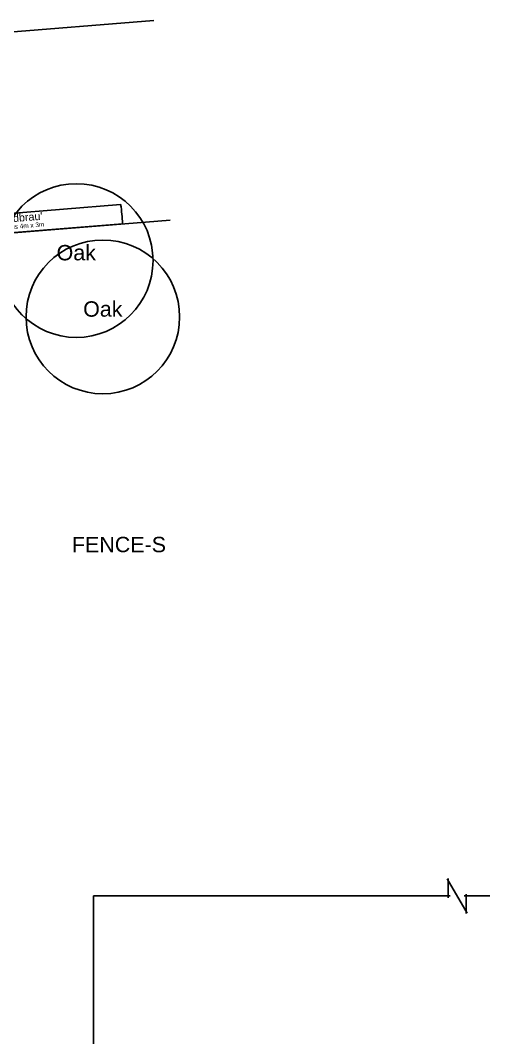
# Model space of a CAD drawing. Header units: metres. Extents: x -2.6 to 32, y -5 to 43.1.
# Drawn here: x 21.05 to 27.17, y 26.96 to 40.2 of the extents above; entities that cross this region are included whole.
import ezdxf

# ---------------------------------------------------------------- set-up
doc = ezdxf.new("R2010")
doc.units = ezdxf.units.M
for name, color, linetype, lineweight, true_color in [('Areas', 30, 'Continuous', 25, 0xff7f00), ('Beds', 2, 'Continuous', 25, 0xffff00), ('Boundary', 1, 'Continuous', 25, 0xff0000), ('Buildings', 6, 'Continuous', 25, 0xff00ff), ('Plant - Perennial', 3, 'Continuous', 25, 0x00ff00), ('Plant - Shrub', 3, 'Continuous', 25, 0x00ff00), ('Plant - Tree', 3, 'Continuous', 25, 0x00ff00), ('Plant label', 30, 'Continuous', 25, 0xff7f00)]:
    doc.layers.add(name, color=color, linetype=linetype, lineweight=lineweight, true_color=true_color)
doc.styles.add('textstyle132', font='')
doc.styles.add('textstyle134', font='')
doc.styles.add('textstyle168', font='')
doc.styles.add('textstyle198', font='')
doc.styles.get('textstyle132').set_extended_font_data('Arial')
doc.styles.get('textstyle134').set_extended_font_data('Arial')
doc.styles.get('textstyle168').set_extended_font_data('Arial')
doc.styles.get('textstyle198').set_extended_font_data('Arial')

# ---------------------------------------------------------------- blocks, each defined once
blk = doc.blocks.new('Buildings - Breakline')
at = {"layer": 'Buildings'}
for p, q in [((0.292, 0.225), (0.552, -0.225)), ((0.305, 0.229), (0.305, -0.025)), ((0, 0), (0.33, 0)), ((0.514, 0), (0.844, 0)), ((0.539, -0.229), (0.539, 0.025))]:
    blk.add_line(p, q, dxfattribs=at)
blk = doc.blocks.new('Tree - Oak')
at = {"layer": 'Plant - Tree'}
blk.add_circle((0, 0), 1, dxfattribs=at)
at = {"layer": 'Plant - Tree', "insert": (0, 0), "char_height": 0.2, "attachment_point": 8, "line_spacing_factor": 0.971628, "style": 'textstyle168'}
blk.add_mtext('\\c32767;Oak', dxfattribs=at)
blk = doc.blocks.new("Perennial - Humulus lupulus 'Nordbrau'")
at = {"layer": 'Plant - Shrub', "flags": 128}
blk.add_lwpolyline([(-1.496, -0.105, -0.041743), (-1.493, 0.145), (1.493, 0.145, -0.041743), (1.496, -0.105)], format="xyb", close=True, dxfattribs=at)
at = {"layer": 'Plant - Shrub', "insert": (0, 0), "char_height": 0.1, "attachment_point": 8, "line_spacing_factor": 0.971628, "style": 'textstyle134'}
blk.add_mtext("\\c32767;Hop 'Nordbrau'", dxfattribs=at)
at = {"layer": 'Plant label', "insert": (0, 0), "char_height": 0.06, "attachment_point": 2, "line_spacing_factor": 0.971628, "style": 'textstyle132'}
blk.add_mtext('\\c32767;Humulus lupulus 4m x 3m', dxfattribs=at)

msp = doc.modelspace()

# ---------------------------------------------------------------- linework, layer by layer
at = {"layer": 'Areas'}
msp.add_line((22.794, 40.199), (-0.881, 38.293), dxfattribs=at)
at = {"layer": 'Boundary'}
msp.add_line((23.004, 37.599), (-0.671, 35.693), dxfattribs=at)
at = {"layer": 'Buildings'}
for p, q in [((26.322, 28.805), (22.007, 28.805)), ((22.007, 28.805), (22.007, 19.22))]:
    msp.add_line(p, q, dxfattribs=at)

# ---------------------------------------------------------------- block references
msp.add_blockref('Buildings - Breakline', (26.322, 28.805), dxfattribs=at)
at = {"layer": 'Plant - Perennial', "rotation": 4.602121}
msp.add_blockref("Perennial - Humulus lupulus 'Nordbrau'", (20.883, 37.537), dxfattribs=at)
at = {"layer": 'Plant - Tree'}
for p in [(21.782, 37.073), (22.128, 36.34)]:
    msp.add_blockref('Tree - Oak', p, dxfattribs=at)

# ---------------------------------------------------------------- texts
at = {"layer": 'Beds', "insert": (22.338, 33.478), "char_height": 0.2, "attachment_point": 2, "line_spacing_factor": 0.971628, "style": 'textstyle198'}
msp.add_mtext('FENCE-S', dxfattribs=at)

doc.saveas('drawing.dxf')
